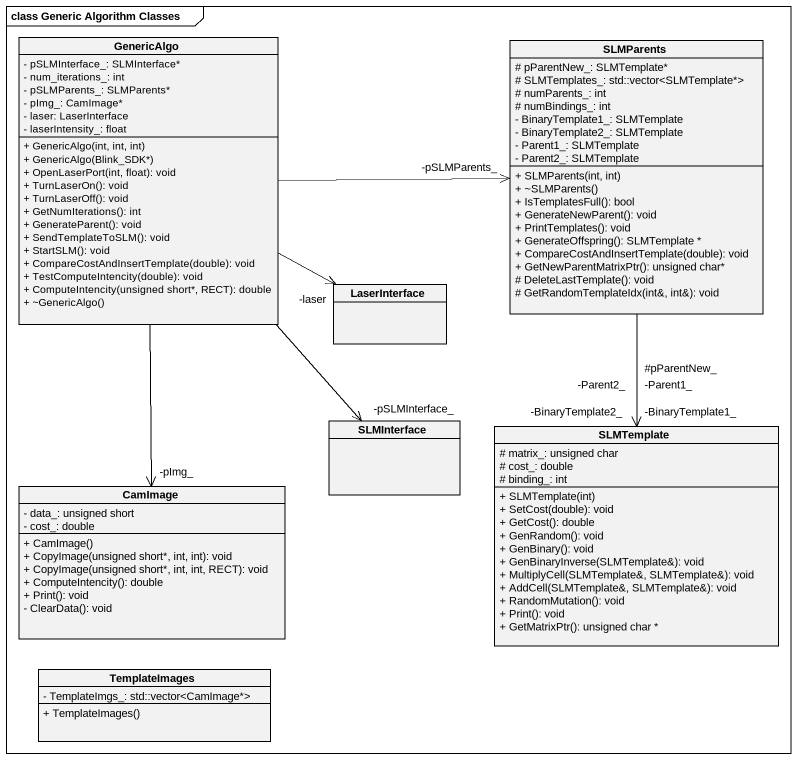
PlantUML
@startuml
mainframe class Generic Algorithm Classes
hide circle
hide empty members
skinparam classAttributeIconSize 0
class GenericAlgo {
  - pSLMInterface_: SLMInterface*
  - num_iterations_: int
  - pSLMParents_: SLMParents*
  - pImg_: CamImage*
  - laser: LaserInterface
  - laserIntensity_: float
  + GenericAlgo(int, int, int)
  + GenericAlgo(Blink_SDK*)
  + OpenLaserPort(int, float): void
  + TurnLaserOn(): void
  + TurnLaserOff(): void
  + GetNumIterations(): int
  + GenerateParent(): void
  + SendTemplateToSLM(): void
  + StartSLM(): void
  + CompareCostAndInsertTemplate(double): void
  + TestComputeIntencity(double): void
  + ComputeIntencity(unsigned short*, RECT): double
  + ~GenericAlgo()
}
class SLMParents {
  # pParentNew_: SLMTemplate*
  # SLMTemplates_: std::vector<SLMTemplate*>
  # numParents_: int
  # numBindings_: int
  - BinaryTemplate1_: SLMTemplate
  - BinaryTemplate2_: SLMTemplate
  - Parent1_: SLMTemplate
  - Parent2_: SLMTemplate
  + SLMParents(int, int)
  + ~SLMParents()
  + IsTemplatesFull(): bool
  + GenerateNewParent(): void
  + PrintTemplates(): void
  + GenerateOffspring(): SLMTemplate *
  + CompareCostAndInsertTemplate(double): void
  + GetNewParentMatrixPtr(): unsigned char*
  # DeleteLastTemplate(): void
  # GetRandomTemplateIdx(int&, int&): void
}
class LaserInterface
class SLMInterface
class SLMTemplate {
  # matrix_: unsigned char
  # cost_: double
  # binding_: int
  + SLMTemplate(int)
  + SetCost(double): void
  + GetCost(): double
  + GenRandom(): void
  + GenBinary(): void
  + GenBinaryInverse(SLMTemplate&): void
  + MultiplyCell(SLMTemplate&, SLMTemplate&): void
  + AddCell(SLMTemplate&, SLMTemplate&): void
  + RandomMutation(): void
  + Print(): void
  + GetMatrixPtr(): unsigned char *
}
class CamImage {
  - data_: unsigned short
  - cost_: double
  + CamImage()
  + CopyImage(unsigned short*, int, int): void
  + CopyImage(unsigned short*, int, int, RECT): void
  + ComputeIntencity(): double
  + Print(): void
  - ClearData(): void
}
class TemplateImages {
  - TemplateImgs_: std::vector<CamImage*>
  + TemplateImages()
}
GenericAlgo -right-> "-pSLMParents_" SLMParents
GenericAlgo -right-> "-laser" LaserInterface
GenericAlgo --> "-pSLMInterface_" SLMInterface
GenericAlgo --> "-pImg_" CamImage
SLMParents --> "-BinaryTemplate1_" SLMTemplate
SLMParents --> "-BinaryTemplate2_" SLMTemplate
SLMParents --> "-Parent1_" SLMTemplate
SLMParents --> "-Parent2_" SLMTemplate
SLMParents --> "#pParentNew_" SLMTemplate
@enduml
